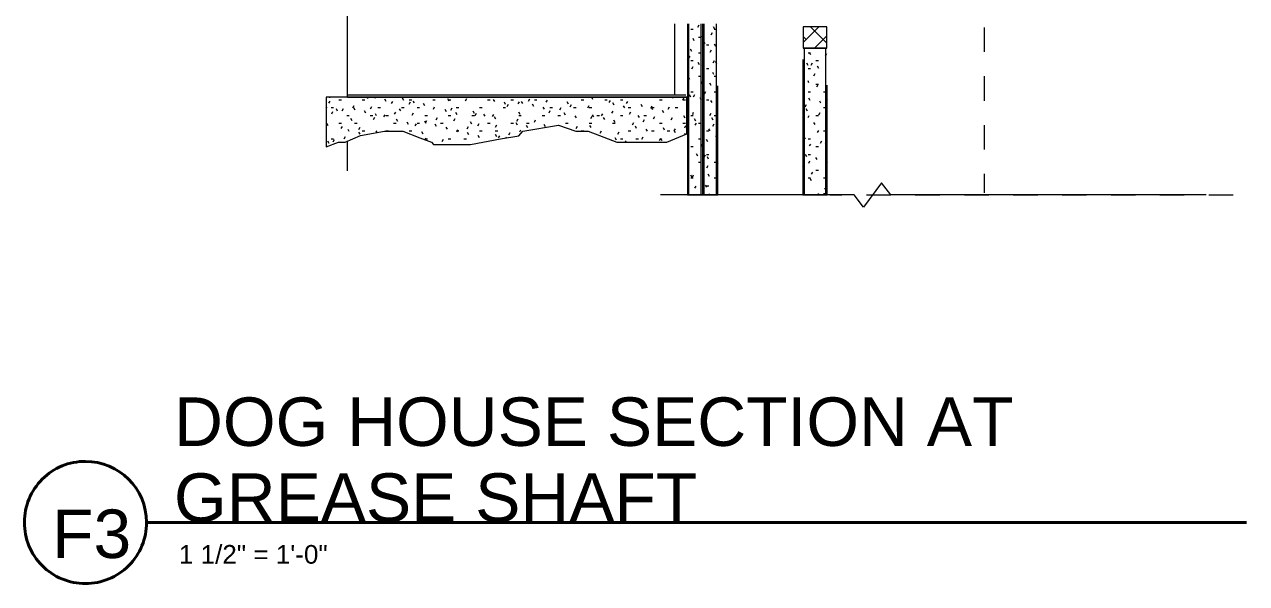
# Model space of a CAD drawing. Header units: inches. Extents: x -293 to 39679, y -468 to 488.
# Drawn here: x -0.3 to 50.8, y 318.9 to 342.3 of the extents above; entities that cross this region are included whole.
import ezdxf

# ---------------------------------------------------------------- set-up
doc = ezdxf.new("R2010")
doc.units = ezdxf.units.IN
doc.header["$MEASUREMENT"] = 0
doc.layers.add('NSE-By_Others', color=252, linetype='Continuous', lineweight=0)
doc.layers.add('PDF_Geometry', color=7, linetype='Continuous')
doc.layers.add('PDF_Text', color=7, linetype='Continuous')
doc.styles.add('PDF Arial', font='arial.ttf')

msp = doc.modelspace()

# ---------------------------------------------------------------- linework, layer by layer
at = {"layer": 'NSE-By_Others'}
for points in [[(13.18922, 339.29444), (13.18922, 345.10596)], [(26.87221, 342.3639), (26.87221, 339.38993)], [(27.41789, 342.3639), (27.41789, 335.20182)], [(27.47246, 335.20182), (27.47246, 342.3639)], [(27.99086, 335.20182), (27.99086, 342.3639)], [(28.05907, 342.3639), (28.05907, 335.20182)], [(28.05907, 335.20182), (28.05907, 342.3639)], [(28.11364, 335.20182), (28.11364, 342.3639)], [(28.63204, 335.20182), (28.63204, 342.3639)], [(27.55432, 342.13199), (27.66345, 342.13199)], [(27.89537, 342.30933), (27.8408, 342.21384)], [(28.0045, 341.85915), (27.94994, 341.77729)], [(28.45469, 341.98193), (28.40012, 341.88643)], [(28.56383, 342.14563), (28.50926, 342.24112)], [(28.53654, 342.13199), (28.64568, 342.13199)], [(32.26083, 341.58631), (32.91565, 342.24112)], [(33.2567, 342.24112), (32.26083, 342.24112)], [(32.26083, 342.24112), (32.26083, 341.34075)], [(32.38361, 341.70908), (32.26083, 341.83186)], [(33.2567, 341.55902), (32.57459, 342.24112)], [(32.7383, 341.34075), (33.2567, 341.85915)], [(33.2567, 341.34075), (33.2567, 342.24112)], [(39.84581, 342.21384), (39.84581, 341.19069)], [(27.70438, 341.65452), (27.66345, 341.75001)], [(27.88172, 341.80458), (27.99086, 341.80458)], [(28.15457, 341.53174), (28.1, 341.62723)], [(28.20913, 341.47717), (28.31827, 341.47717)], [(28.60475, 341.40896), (28.55019, 341.50445)], [(33.2567, 341.34075), (32.26083, 341.34075)], [(32.26083, 341.34075), (33.2567, 341.34075)], [(32.3154, 335.20182), (32.3154, 341.34075)], [(33.21577, 335.20182), (33.21577, 341.34075)], [(27.47246, 340.75414), (27.41789, 340.84963)], [(27.51339, 341.01334), (27.45882, 340.91784)], [(27.59524, 341.20433), (27.54067, 341.29982)], [(27.55432, 340.82235), (27.66345, 340.82235)], [(27.88172, 341.14976), (27.99086, 341.14976)], [(28.41377, 341.2589), (28.3592, 341.1634)], [(28.53654, 340.80871), (28.48198, 340.71321)], [(32.24718, 340.86328), (32.24718, 335.20182)], [(32.46546, 341.14976), (32.57459, 341.14976)], [(32.58824, 341.06791), (32.53367, 341.1634)], [(32.79287, 340.82235), (32.902, 340.82235)], [(33.24306, 341.10883), (33.18849, 341.01334)], [(27.63617, 340.56315), (27.5816, 340.46766)], [(27.92265, 340.645), (27.86808, 340.7405)], [(28.05907, 340.63136), (28.03179, 340.59043)], [(28.08636, 340.68593), (28.05907, 340.63136)], [(28.20913, 340.49494), (28.31827, 340.49494)], [(28.5229, 340.23574), (28.48198, 340.33124)], [(28.64568, 340.68593), (28.59111, 340.78142)], [(32.46546, 340.61772), (32.41089, 340.71321)], [(32.46546, 340.49494), (32.57459, 340.49494)], [(32.6428, 340.71321), (32.58824, 340.61772)], [(32.91565, 340.49494), (32.86108, 340.59043)], [(27.51339, 340.03111), (27.45882, 340.1266)], [(27.88172, 340.16753), (27.99086, 340.16753)], [(28.04543, 339.94926), (27.99086, 339.86741)], [(28.41377, 339.78555), (28.3592, 339.88105)], [(28.53654, 340.16753), (28.64568, 340.16753)], [(32.24718, 340.16753), (32.24718, 340.16753)], [(32.50638, 339.89469), (32.46546, 339.97654)], [(32.75194, 340.26303), (32.69737, 340.16753)], [(32.79287, 339.84012), (32.902, 339.84012)], [(32.87472, 339.81284), (32.82015, 339.71734)], [(33.27034, 335.20182), (33.27034, 339.7992)], [(39.84581, 340.16753), (39.84581, 339.14438)], [(27.39061, 339.29444), (12.28885, 339.29444)], [(12.28885, 339.29444), (12.28885, 337.2072)], [(12.43891, 339.26715), (12.43891, 339.29444)], [(13.18922, 339.38993), (27.34968, 339.38993)], [(13.18922, 339.29444), (27.34968, 339.29444)], [(13.28472, 339.29444), (13.27108, 339.2808)], [(14.04867, 339.29444), (14.00775, 339.23987)], [(14.3488, 339.23987), (14.32151, 339.29444)], [(18.57784, 339.29444), (18.5642, 339.25351)], [(23.12065, 339.29444), (23.107, 339.2808)], [(23.4617, 339.19894), (23.40713, 339.29444)], [(26.83129, 339.25351), (26.804, 339.29444)], [(27.26783, 339.26715), (27.21326, 339.17166)], [(27.39061, 337.75289), (27.39061, 339.29444)], [(27.55432, 339.29444), (27.49975, 339.38993)], [(27.55432, 339.51271), (27.66345, 339.51271)], [(27.71802, 339.38993), (27.66345, 339.29444)], [(28.0045, 339.17166), (27.94994, 339.26715)], [(28.16821, 339.51271), (28.11364, 339.41722)], [(28.53654, 339.51271), (28.64568, 339.51271)], [(28.68661, 335.20182), (28.68661, 339.77191)], [(32.26083, 339.40358), (32.24718, 339.38993)], [(32.46546, 339.51271), (32.57459, 339.51271)], [(33.12028, 339.51271), (33.22941, 339.51271)], [(12.32977, 338.83061), (12.28885, 338.88518)], [(12.43891, 339.13073), (12.38434, 339.03524)], [(12.49348, 338.85789), (12.60261, 338.85789)], [(12.76632, 338.70783), (12.72539, 338.80332)], [(12.82089, 339.1853), (12.93002, 339.1853)], [(12.99823, 338.80332), (12.94367, 338.70783)], [(13.44842, 338.9261), (13.39385, 338.83061)], [(13.50299, 338.74876), (13.44842, 338.84425)], [(13.80312, 339.1853), (13.91225, 339.1853)], [(14.18509, 338.88518), (14.13053, 338.78968)], [(14.45794, 338.85789), (14.56707, 338.85789)], [(14.79899, 339.11709), (14.74442, 339.21259)], [(15.07183, 339.11709), (15.01726, 339.0216)], [(15.41288, 338.72147), (15.35831, 338.80332)], [(15.44016, 338.85789), (15.5493, 338.85789)], [(15.53566, 339.15802), (15.48109, 339.25351)], [(15.8085, 339.07617), (15.75393, 338.98067)], [(15.76757, 339.1853), (15.87671, 339.1853)], [(15.98585, 339.04888), (15.93128, 339.13073)], [(16.09498, 338.85789), (16.20412, 338.85789)], [(16.42239, 338.9261), (16.36782, 339.0216)], [(16.7498, 339.1853), (16.85894, 339.1853)], [(16.81801, 338.87154), (16.76344, 338.77604)], [(17.32277, 338.68055), (17.2682, 338.77604)], [(17.44555, 339.13073), (17.39098, 339.22623)], [(17.40462, 339.1853), (17.51376, 339.1853)], [(17.55468, 338.83061), (17.50012, 338.73511)], [(17.73203, 338.85789), (17.84117, 338.85789)], [(18.16858, 339.22623), (18.11401, 339.13073)], [(18.71426, 338.85789), (18.8234, 338.85789)], [(19.04167, 339.1853), (19.1508, 339.1853)], [(19.35544, 339.10345), (19.30087, 339.19894)], [(19.69649, 338.85789), (19.80562, 338.85789)], [(19.80562, 338.98067), (19.75106, 339.07617)], [(19.91476, 338.98067), (19.86019, 338.88518)], [(20.0239, 339.1853), (20.13303, 339.1853)], [(20.36495, 339.08981), (20.31038, 339.00796)], [(20.52865, 339.0216), (20.47408, 339.11709)], [(20.80149, 339.21259), (20.74693, 339.11709)], [(20.97884, 338.89882), (20.92427, 338.99431)], [(21.00613, 339.1853), (21.11526, 339.1853)], [(21.42903, 338.78968), (21.37446, 338.87154)], [(21.53817, 339.17166), (21.4836, 339.07617)], [(21.66094, 338.85789), (21.77008, 338.85789)], [(22.11113, 338.84425), (22.05656, 338.74876)], [(22.43854, 338.99431), (22.38397, 339.08981)], [(22.54768, 338.96703), (22.49311, 338.87154)], [(22.64317, 338.85789), (22.75231, 338.85789)], [(22.97058, 339.1853), (23.07972, 339.1853)], [(23.28435, 338.9261), (23.22978, 338.83061)], [(23.29799, 338.85789), (23.40713, 338.85789)], [(23.95281, 339.1853), (24.06195, 339.1853)], [(24.18473, 339.15802), (24.13016, 339.06252)], [(24.34843, 338.95339), (24.29386, 339.04888)], [(24.60763, 339.1853), (24.71677, 339.1853)], [(24.79862, 338.84425), (24.74405, 338.9261)], [(24.90776, 339.11709), (24.85319, 339.0216)], [(24.93504, 338.85789), (25.04418, 338.85789)], [(25.53529, 338.88518), (25.48072, 338.98067)], [(25.93091, 338.91246), (25.87634, 338.81697)], [(25.91727, 338.85789), (26.0264, 338.85789)], [(25.97184, 338.7624), (25.91727, 338.85789)], [(26.24468, 339.1853), (26.35381, 339.1853)], [(26.65394, 338.87154), (26.59937, 338.77604)], [(26.8995, 338.85789), (27.00863, 338.85789)], [(27.22691, 339.1853), (27.33604, 339.1853)], [(27.39061, 338.9261), (27.39061, 338.93975)], [(27.44518, 338.84425), (27.41789, 338.89882)], [(28.20913, 339.1853), (28.31827, 339.1853)], [(28.45469, 339.06252), (28.40012, 339.15802)], [(32.24718, 338.85789), (32.24718, 338.85789)], [(32.38361, 338.96703), (32.32904, 338.87154)], [(32.43817, 338.70783), (32.38361, 338.80332)], [(32.56095, 339.15802), (32.50638, 339.25351)], [(32.9975, 339.03524), (32.95657, 339.13073)], [(33.12028, 338.85789), (33.22941, 338.85789)], [(33.27034, 339.19894), (33.22941, 339.10345)], [(12.56169, 338.68055), (12.50712, 338.58505)], [(13.1483, 338.53048), (13.25743, 338.53048)], [(13.38021, 338.29857), (13.32564, 338.39406)], [(13.95318, 338.62598), (13.89861, 338.72147)], [(14.13053, 338.53048), (14.23966, 338.53048)], [(14.30787, 338.43499), (14.2533, 338.33949)], [(14.40337, 338.5032), (14.3488, 338.59869)], [(14.74442, 338.55777), (14.68985, 338.46227)], [(14.78534, 338.53048), (14.89448, 338.53048)], [(15.19461, 338.6669), (15.14004, 338.58505)], [(15.2901, 338.27128), (15.23553, 338.36678)], [(15.74029, 338.14851), (15.68572, 338.244)], [(15.93128, 338.62598), (15.87671, 338.53048)], [(16.42239, 338.53048), (16.53153, 338.53048)], [(16.47696, 338.18943), (16.42239, 338.28493)], [(16.4906, 338.29857), (16.43603, 338.20307)], [(16.94079, 338.42135), (16.88622, 338.32585)], [(17.40462, 338.53048), (17.51376, 338.53048)], [(17.67746, 338.38042), (17.62289, 338.28493)], [(17.77296, 338.55777), (17.71839, 338.65326)], [(18.38685, 338.16215), (18.33228, 338.25764)], [(18.38685, 338.53048), (18.49599, 338.53048)], [(18.49599, 338.61234), (18.44142, 338.70783)], [(18.5642, 338.61234), (18.50963, 338.51684)], [(18.94617, 338.48956), (18.89161, 338.58505)], [(19.30087, 338.57141), (19.2463, 338.47592)], [(19.39636, 338.36678), (19.34179, 338.46227)], [(20.31038, 338.36678), (20.25581, 338.27128)], [(20.40587, 338.57141), (20.35131, 338.6669)], [(20.35131, 338.53048), (20.46044, 338.53048)], [(21.04705, 338.32585), (20.99248, 338.23036)], [(21.33353, 338.53048), (21.44267, 338.53048)], [(21.66094, 338.72147), (21.60638, 338.62598)], [(21.98835, 338.53048), (22.09749, 338.53048)], [(22.31576, 338.54413), (22.2612, 338.63962)], [(22.76595, 338.42135), (22.71138, 338.51684)], [(23.40713, 338.47592), (23.35256, 338.38042)], [(23.50262, 338.46227), (23.44805, 338.55777)], [(23.6254, 338.53048), (23.73454, 338.53048)], [(23.85732, 338.59869), (23.80275, 338.5032)], [(23.95281, 338.35314), (23.89824, 338.43499)], [(24.29386, 338.70783), (24.23929, 338.62598)], [(24.38936, 338.23036), (24.33479, 338.32585)], [(24.60763, 338.53048), (24.71677, 338.53048)], [(25.03053, 338.6669), (24.97597, 338.57141)], [(25.41251, 338.43499), (25.35794, 338.53048)], [(25.6035, 338.33949), (25.54893, 338.244)], [(25.58986, 338.53048), (25.69899, 338.53048)], [(26.04005, 338.46227), (25.98548, 338.36678)], [(26.42202, 338.63962), (26.36746, 338.73511)], [(26.77672, 338.42135), (26.72215, 338.32585)], [(27.3224, 338.4077), (27.26783, 338.5032)], [(27.55432, 338.53048), (27.66345, 338.53048)], [(27.66345, 338.65326), (27.62253, 338.55777)], [(27.77259, 338.28493), (27.71802, 338.38042)], [(28.40012, 338.61234), (28.34555, 338.51684)], [(28.49562, 338.32585), (28.44105, 338.42135)], [(28.53654, 338.53048), (28.64568, 338.53048)], [(32.3154, 338.25764), (32.26083, 338.35314)], [(32.50638, 338.51684), (32.45182, 338.42135)], [(32.79287, 338.53048), (32.902, 338.53048)], [(32.95657, 338.63962), (32.902, 338.54413)], [(12.3707, 338.09394), (12.31613, 338.18943)], [(12.82089, 338.20307), (12.93002, 338.20307)], [(12.95731, 338.06665), (12.90274, 337.9848)], [(13.25743, 337.84838), (13.21651, 337.94387)], [(13.47571, 338.20307), (13.58484, 338.20307)], [(13.69398, 338.02573), (13.63941, 337.93023)], [(13.70762, 337.73924), (13.65305, 337.8211)], [(13.72126, 337.68468), (14.73078, 337.86202)], [(13.80312, 337.87566), (13.91225, 337.87566)], [(14.43065, 337.80745), (14.38973, 337.87566)], [(14.73078, 337.86202), (15.49473, 337.86202)], [(14.78534, 337.87566), (14.89448, 337.87566)], [(15.11275, 338.20307), (15.22189, 338.20307)], [(15.49473, 337.86202), (16.21776, 337.58918)], [(15.76757, 337.87566), (15.87671, 337.87566)], [(16.05406, 338.17579), (15.99949, 338.09394)], [(16.09498, 338.20307), (16.20412, 338.20307)], [(16.35418, 337.73924), (16.29961, 337.83474)], [(16.91351, 338.06665), (16.85894, 338.16215)], [(17.07721, 338.20307), (17.18635, 338.20307)], [(17.36369, 337.95752), (17.30913, 338.03937)], [(17.73203, 337.87566), (17.84117, 337.87566)], [(17.80024, 337.93023), (17.74567, 337.83474)], [(18.23679, 338.05301), (18.18222, 337.95752)], [(18.26407, 337.71196), (18.2095, 337.80745)], [(18.68697, 338.17579), (18.63241, 338.0803)], [(18.71426, 337.87566), (18.8234, 337.87566)], [(19.04167, 338.20307), (19.1508, 338.20307)], [(19.42365, 338.12122), (19.36908, 338.02573)], [(19.36908, 337.87566), (19.47821, 337.87566)], [(19.98297, 337.79381), (19.9284, 337.69832)], [(20.0239, 338.20307), (20.13303, 338.20307)], [(20.29674, 338.12122), (20.24217, 338.21672)], [(20.35131, 337.67103), (20.52865, 337.86202)], [(20.43316, 337.91659), (20.37859, 337.8211)], [(20.52865, 337.86202), (22.01564, 338.12122)], [(20.67872, 338.20307), (20.78785, 338.20307)], [(20.73328, 338.01209), (20.67872, 338.10758)], [(21.46996, 338.05301), (21.41539, 338.14851)], [(22.01564, 338.12122), (22.73867, 337.86202)], [(22.05656, 338.10758), (22.05656, 338.10758)], [(22.31576, 338.20307), (22.4249, 338.20307)], [(22.79324, 338.06665), (22.73867, 337.97116)], [(22.73867, 337.86202), (23.25707, 337.86202)], [(22.97058, 337.87566), (23.07972, 337.87566)], [(23.25707, 337.86202), (23.73454, 337.68468)], [(23.29799, 338.20307), (23.40713, 338.20307)], [(23.37984, 338.02573), (23.32528, 338.10758)], [(23.80275, 337.86202), (23.74818, 337.76653)], [(24.28022, 338.20307), (24.38936, 338.20307)], [(24.53942, 337.8211), (24.48485, 337.7256)], [(24.93504, 337.87566), (25.04418, 337.87566)], [(25.15331, 338.21672), (25.09874, 338.12122)], [(25.28973, 337.9848), (25.23516, 338.0803)], [(25.73992, 337.86202), (25.68535, 337.95752)], [(25.91727, 337.87566), (26.0264, 337.87566)], [(26.24468, 338.20307), (26.35381, 338.20307)], [(26.46295, 337.91659), (26.40838, 338.01209)], [(26.55844, 337.41183), (27.39061, 337.75289)], [(26.57209, 337.87566), (26.68122, 337.87566)], [(26.8995, 337.97116), (26.84493, 337.87566)], [(26.91314, 337.79381), (26.85857, 337.88931)], [(27.22691, 338.20307), (27.33604, 338.20307)], [(27.33604, 338.09394), (27.29512, 337.99844)], [(27.3224, 337.7256), (27.30876, 337.76653)], [(27.78623, 338.20307), (27.73166, 338.12122)], [(27.88172, 338.20307), (27.99086, 338.20307)], [(28.20913, 337.87566), (28.31827, 337.87566)], [(28.37284, 337.87566), (28.31827, 337.97116)], [(28.5229, 338.16215), (28.46833, 338.06665)], [(32.24718, 337.87566), (32.24718, 337.87566)], [(32.76558, 338.14851), (32.71101, 338.23036)], [(32.902, 337.90295), (32.84744, 337.80745)], [(33.12028, 337.87566), (33.22941, 337.87566)], [(39.84581, 338.12122), (39.84581, 337.09807)], [(12.28885, 337.2072), (12.80725, 337.41183)], [(12.41163, 337.35727), (12.35706, 337.45276)], [(12.49348, 337.54826), (12.60261, 337.54826)], [(12.6299, 337.50733), (12.57533, 337.41183)], [(12.80725, 337.41183), (13.08009, 337.41183)], [(13.08009, 337.63011), (13.02552, 337.53461)], [(13.08009, 337.41183), (13.72126, 337.68468)], [(13.18922, 336.21133), (13.18922, 337.4664)], [(16.21776, 337.58918), (16.69523, 337.41183)], [(16.44968, 337.57554), (16.42239, 337.52097)], [(16.42239, 337.54826), (16.53153, 337.54826)], [(16.69523, 337.41183), (16.79073, 337.31634)], [(16.79073, 337.31634), (17.56833, 337.31634)], [(17.18635, 337.52097), (17.13178, 337.42548)], [(17.40462, 337.54826), (17.51376, 337.54826)], [(17.56833, 337.31634), (18.33228, 337.31634)], [(18.05944, 337.54826), (18.16858, 337.54826)], [(18.33228, 337.31634), (19.58735, 337.54826)], [(18.71426, 337.58918), (18.65969, 337.68468)], [(19.43729, 337.63011), (19.38272, 337.7256)], [(19.54642, 337.67103), (19.49186, 337.58918)], [(19.58735, 337.54826), (20.35131, 337.67103)], [(19.84655, 337.58918), (19.83291, 337.61647)], [(23.73454, 337.68468), (24.45757, 337.41183)], [(24.44393, 337.49369), (24.38936, 337.58918)], [(24.45757, 337.41183), (24.96232, 337.41183)], [(24.60763, 337.54826), (24.71677, 337.54826)], [(24.86683, 337.41183), (24.8259, 337.4664)], [(24.96232, 337.41183), (26.55844, 337.41183)], [(25.26245, 337.54826), (25.37159, 337.54826)], [(25.54893, 337.61647), (25.49436, 337.52097)], [(26.2856, 337.5619), (26.23104, 337.4664)], [(26.35381, 337.4664), (26.29925, 337.5619)], [(27.55432, 337.22085), (27.66345, 337.22085)], [(27.88172, 337.54826), (27.99086, 337.54826)], [(28.03179, 337.31634), (27.97722, 337.22085)], [(28.2637, 337.42548), (28.20913, 337.52097)], [(28.64568, 337.71196), (28.59111, 337.63011)], [(28.68661, 337.32998), (28.64568, 337.41183)], [(32.35632, 337.53461), (32.30175, 337.63011)], [(32.46546, 337.54826), (32.57459, 337.54826)], [(32.57459, 337.32998), (32.52003, 337.24813)], [(32.79287, 337.22085), (32.902, 337.22085)], [(33.02478, 337.45276), (32.97021, 337.35727)], [(33.2567, 337.28906), (33.20213, 337.38455)], [(27.41789, 336.90708), (27.41789, 336.90708)], [(27.85444, 336.82523), (27.79987, 336.92072)], [(28.15457, 336.86615), (28.1, 336.77066)], [(28.20913, 336.89344), (28.31827, 336.89344)], [(28.30463, 336.70245), (28.25006, 336.79794)], [(32.41089, 336.79794), (32.35632, 336.89344)], [(32.46546, 336.89344), (32.57459, 336.89344)], [(32.84744, 336.67516), (32.79287, 336.77066)], [(27.88172, 336.56603), (27.99086, 336.56603)], [(28.2637, 336.41596), (28.20913, 336.32047)], [(28.53654, 336.56603), (28.64568, 336.56603)], [(28.68661, 336.49782), (28.65932, 336.44325)], [(32.24718, 336.56603), (32.24718, 336.56603)], [(32.28811, 336.34775), (32.24718, 336.41596)], [(32.53367, 336.60695), (32.4791, 336.51146)], [(32.79287, 336.23862), (32.902, 336.23862)], [(33.27034, 336.56603), (33.21577, 336.47053)], [(33.27034, 336.60695), (33.24306, 336.64788)], [(27.60888, 335.92485), (27.55432, 336.02034)], [(27.55432, 335.91121), (27.66345, 335.91121)], [(27.66345, 336.02034), (27.60888, 335.92485)], [(28.34555, 335.96578), (28.29099, 336.06127)], [(28.53654, 335.91121), (28.64568, 335.91121)], [(28.67296, 335.80207), (28.6184, 335.72022)], [(32.46546, 335.91121), (32.57459, 335.91121)], [(32.61552, 335.78843), (32.56095, 335.88392)], [(32.65645, 336.15676), (32.60188, 336.06127)], [(33.12028, 335.91121), (33.22941, 335.91121)], [(35.54856, 335.70658), (34.78461, 334.68342)], [(35.93054, 335.20182), (35.54856, 335.70658)], [(39.84581, 336.07491), (39.84581, 335.28367)], [(34.40263, 335.20182), (26.2856, 335.20182)], [(27.41789, 335.20182), (28.05907, 335.20182)], [(27.77259, 335.57016), (27.71802, 335.47466)], [(28.05907, 335.20182), (28.68661, 335.20182)], [(28.22278, 335.52923), (28.16821, 335.61108)], [(28.20913, 335.5838), (28.31827, 335.5838)], [(28.34555, 335.24275), (28.31827, 335.20182)], [(32.24718, 335.25639), (32.24718, 335.25639)], [(32.24718, 335.20182), (33.27034, 335.20182)], [(32.902, 335.25639), (32.86108, 335.20182)], [(33.12028, 335.25639), (33.22941, 335.25639)], [(33.22941, 335.37917), (33.17484, 335.47466)], [(33.37948, 335.20182), (33.88423, 335.20182)], [(34.78461, 334.68342), (34.40263, 335.20182)], [(34.90739, 335.20182), (35.93054, 335.20182)], [(49.13606, 335.20182), (35.93054, 335.20182)], [(36.9537, 335.20182), (37.99049, 335.20182)], [(39.01365, 335.20182), (40.0368, 335.20182)], [(41.05996, 335.20182), (42.08311, 335.20182)], [(43.10627, 335.20182), (44.12942, 335.20182)], [(45.15258, 335.20182), (46.17573, 335.20182)], [(47.19888, 335.20182), (48.22204, 335.20182)], [(49.24519, 335.20182), (50.26835, 335.20182)]]:
    msp.add_lwpolyline(points, dxfattribs=at)
at = {"layer": 'PDF_Geometry', "lineweight": 40}
msp.add_lwpolyline([(4.77207, 321.47791), (50.82767, 321.47791)], dxfattribs=at)
for centre, radius, start, end in [((2.20347, 321.49544), 2.54718, 89.912506, 180.087494), ((2.20455, 321.47504), 2.56758, 0.368418, 89.937159), ((2.2064, 321.47699), 2.55015, 179.672837, 270.021586), ((2.21034, 321.48857), 2.56174, 269.9335, 0.0665)]:
    msp.add_arc(centre, radius, start, end, dxfattribs=at)

# ---------------------------------------------------------------- texts
at = {"layer": 'PDF_Text', "attachment_point": 7, "style": 'PDF Arial'}
for s, insert, char_height in [('DOG HOUSE SECTION AT', (5.91796, 324.66039), 2.0307919), ('GREASE SHAFT', (5.91796, 321.48179), 2.0307919), ('F3', (0.81583, 319.9676), 2.030792), ('1 1/2" = 1\'-0"', (6.12259, 319.74786), 0.7811819)]:
    msp.add_mtext(s, dxfattribs=dict(at, insert=insert, char_height=char_height))

doc.saveas('drawing.dxf')
